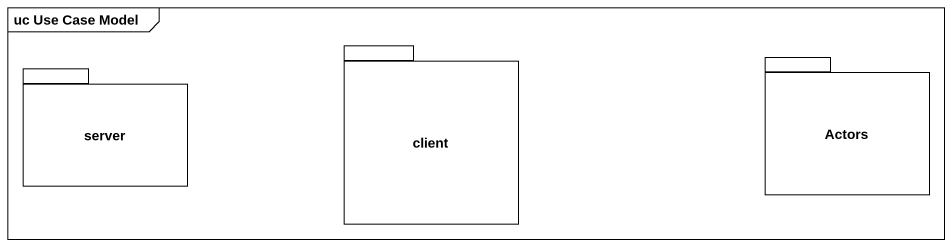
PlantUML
@startuml
mainframe uc Use Case Model
package client {
}
package server {
}
package Actors {
}
@enduml
